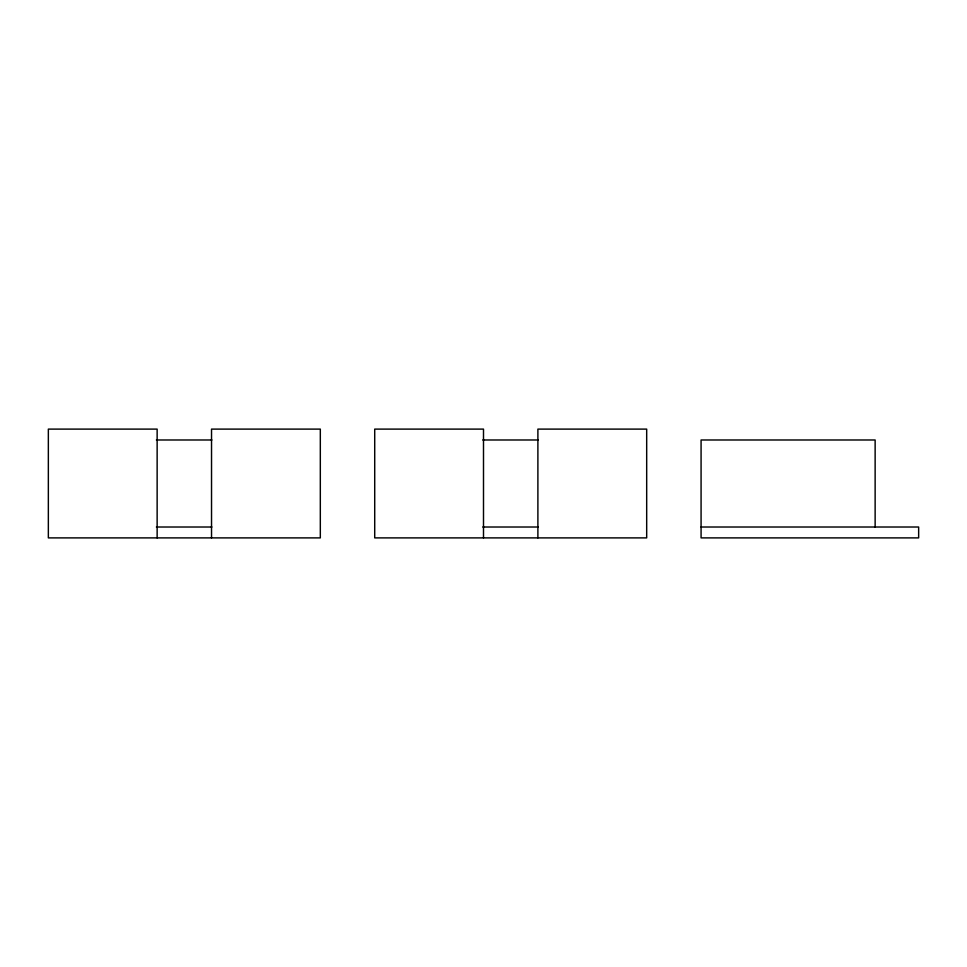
<?xml version="1.0" encoding="UTF-8"?>
<svg xmlns="http://www.w3.org/2000/svg" width="967" height="967" viewBox="0 0 967 967"><rect width="100%" height="100%" fill="white"/><g stroke="black" fill="none" stroke-linecap="round" stroke-linejoin="round"><path stroke-width="1.45" d="M156.388 439.985L211.906 439.985M482.751 439.985L538.268 439.985M156.388 527.015L211.906 527.015M482.751 527.015L538.268 527.015M701.075 527.015L918.65 527.015L918.65 537.894L701.075 537.894L701.075 439.985L875.135 439.985L875.135 527.015M537.894 537.894L537.894 429.106L646.681 429.106L646.681 537.894L374.712 537.894L374.712 429.106L483.5 429.106L483.5 537.894M211.531 537.894L211.531 429.106L320.319 429.106L320.319 537.894L48.35 537.894L48.35 429.106L157.137 429.106L157.137 537.894"/></g></svg>
